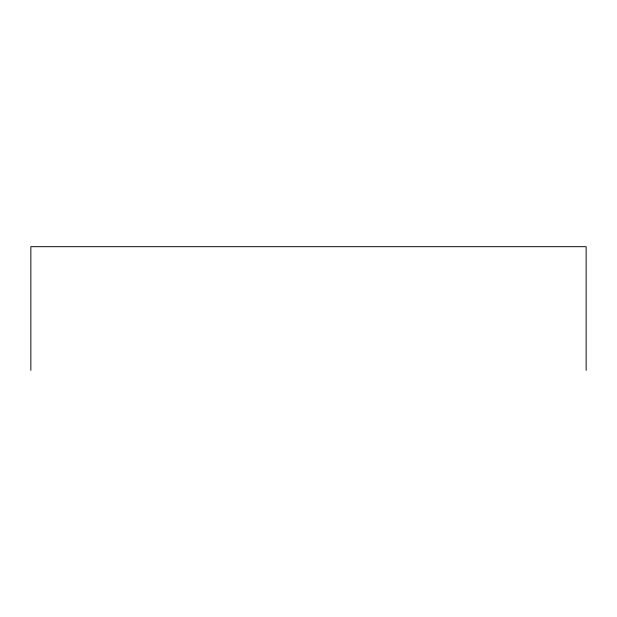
<?xml version="1.0" encoding="UTF-8"?>
<svg xmlns="http://www.w3.org/2000/svg" width="617" height="617" viewBox="0 0 617 617"><rect width="100%" height="100%" fill="white"/><g stroke="black" fill="none" stroke-linecap="round" stroke-linejoin="round"><path stroke-width="0.93" d="M586.15 370.316L586.15 246.684L30.85 246.684L30.85 370.316"/></g></svg>
